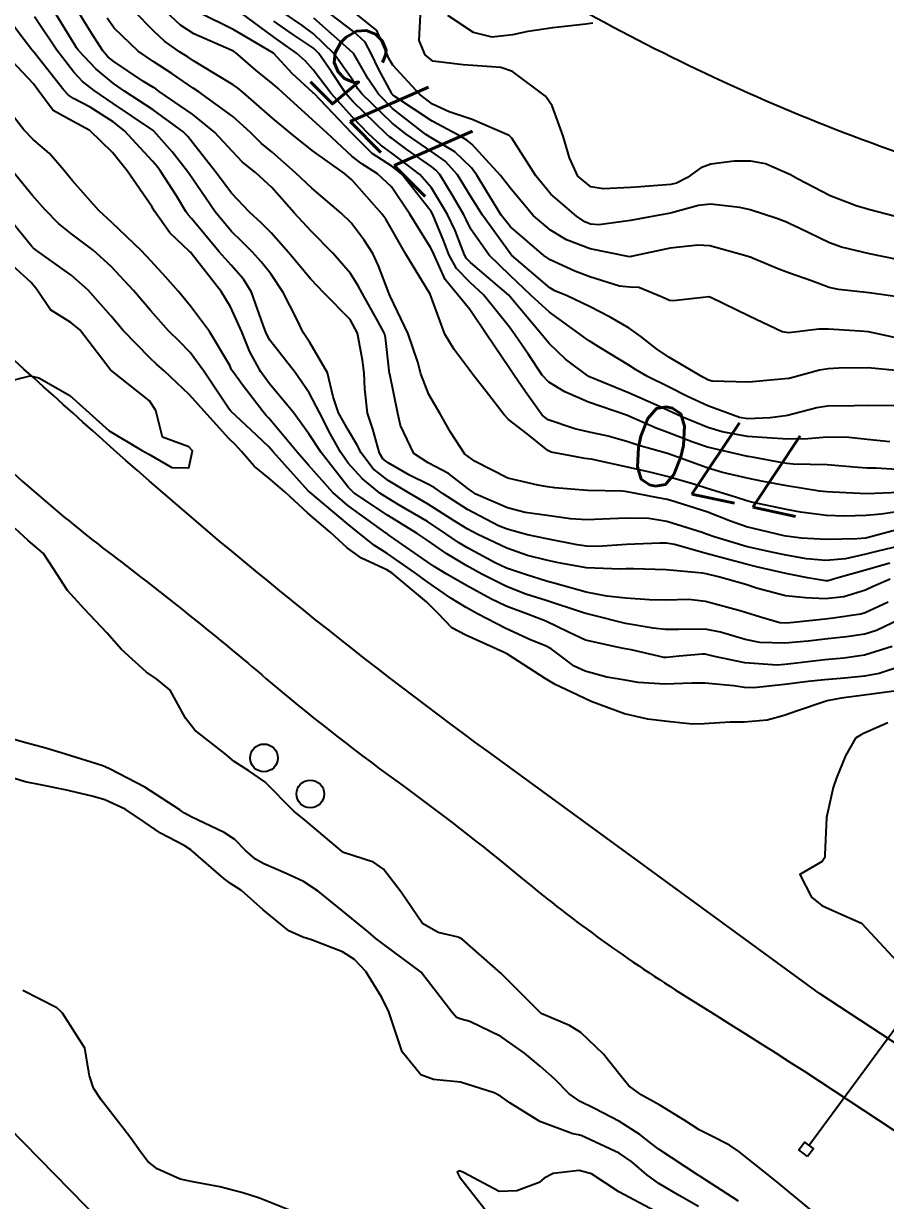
# Model space of a CAD drawing. Header units: metres. Extents: x 307586 to 320046, y 7427249 to 7434250.
# Drawn here: x 318424.7 to 318467.9, y 7430171.3 to 7430230.3 of the extents above; entities that cross this region are included whole.
import ezdxf
from ezdxf.enums import TextEntityAlignment as Align

# ---------------------------------------------------------------- set-up
doc = ezdxf.new("R2010")
doc.units = ezdxf.units.M
doc.header["$MEASUREMENT"] = 0
for name, color, linetype in [('Cotas', 45, 'Continuous'), ('Curvas de Nivel 1m', 11, 'Continuous'), ('Curvas de Nivel 5m', 15, 'Continuous'), ('Divisa', 42, 'FENCELINE2'), ('Linha Férrea', 20, 'Continuous'), ('Portico', 45, 'Continuous'), ('Postes', 20, 'Continuous'), ('Vias Primárias', 230, 'Continuous')]:
    doc.layers.add(name, color=color, linetype=linetype)
doc.styles.add('Style-STANDARD', font='STANDARD.shx')
doc.linetypes.add('FENCELINE2', pattern='A,0.25,-0.1,[132,ltypeshp.shx,S=0.1,R=0,X=-0.1,Y=0],-0.1,1', length=1.45)

msp = doc.modelspace()

# ---------------------------------------------------------------- linework, layer by layer
at = {"layer": 'Curvas de Nivel 1m', "flags": 128}
for points, elevation in [([(318468.033, 7430201.261), (318466.867, 7430200.714), (318466.651, 7430200.648), (318465.273, 7430200.454), (318464.862, 7430200.403), (318463.117, 7430200.221), (318462.86, 7430200.2), (318462.599, 7430200.222), (318461.632, 7430200.498), (318460.866, 7430200.742), (318460.536, 7430200.846), (318458.874, 7430201.284), (318458.03, 7430201.384), (318456.875, 7430201.358), (318456.059, 7430201.379), (318454.876, 7430201.462), (318453.912, 7430201.555), (318452.88, 7430201.759), (318451.325, 7430202.185), (318450.888, 7430202.317), (318449.843, 7430202.641), (318448.896, 7430202.967), (318448.321, 7430203.233), (318446.906, 7430203.995), (318446.485, 7430204.252), (318445.855, 7430204.686), (318444.922, 7430205.296), (318443.542, 7430206.106), (318442.939, 7430206.464), (318442.545, 7430206.726), (318441.66, 7430207.45), (318440.958, 7430208.222), (318440.582, 7430208.754), (318440.057, 7430209.674), (318439.518, 7430210.765), (318438.998, 7430211.753), (318438.296, 7430212.777), (318437.029, 7430214.39), (318436.882, 7430214.643), (318436.815, 7430214.793), (318436.692, 7430215.141), (318436.108, 7430216.804), (318435.706, 7430217.447), (318435.076, 7430218.146), (318434.476, 7430218.826), (318433.099, 7430220.49), (318432.936, 7430220.677), (318432.818, 7430220.844), (318432.344, 7430221.623), (318431.543, 7430222.864), (318431.366, 7430223.097), (318431.138, 7430223.368), (318429.733, 7430224.884), (318429.16, 7430225.338), (318428.008, 7430226.07), (318427.177, 7430226.515), (318426.926, 7430226.669), (318426.693, 7430226.925), (318425.201, 7430228.807), (318425.093, 7430228.941), (318424.71, 7430229.443), (318423.567, 7430230.957)], 764), ([(318468.112, 7430203.207), (318466.897, 7430202.856), (318465.459, 7430202.452), (318465.023, 7430202.326), (318464.891, 7430202.319), (318463.976, 7430202.469), (318462.895, 7430202.692), (318461.43, 7430203.034), (318460.899, 7430203.166), (318460.026, 7430203.395), (318458.905, 7430203.701), (318457.314, 7430204.14), (318456.91, 7430204.216), (318456.574, 7430204.22), (318454.909, 7430204.149), (318453.452, 7430204.051), (318452.908, 7430204.065), (318452.436, 7430204.135), (318450.911, 7430204.431), (318449.936, 7430204.64), (318448.917, 7430204.909), (318448.495, 7430205.078), (318446.931, 7430205.907), (318445.706, 7430206.689), (318445.258, 7430207.007), (318444.948, 7430207.179), (318444.033, 7430207.628), (318442.958, 7430208.238), (318442.686, 7430208.45), (318442.52, 7430208.727), (318442.179, 7430209.936), (318441.918, 7430210.736), (318441.785, 7430211.955), (318441.745, 7430212.739), (318441.677, 7430213.398), (318441.425, 7430214.744), (318441.043, 7430215.437), (318439.727, 7430216.763), (318439.07, 7430217.455), (318437.963, 7430218.781), (318437.093, 7430219.767), (318436.58, 7430220.28), (318435.996, 7430220.807), (318435.117, 7430221.753), (318434.296, 7430222.828), (318433.148, 7430224.311), (318432.908, 7430224.601), (318432.654, 7430224.847), (318431.169, 7430225.935), (318429.737, 7430226.884), (318429.187, 7430227.261), (318428.292, 7430228.002), (318427.427, 7430228.917), (318427.331, 7430229.045), (318427.206, 7430229.254), (318426.173, 7430230.931)], 766), ([(318468.91, 7430204.142), (318467.514, 7430203.817), (318466.905, 7430203.658), (318465.885, 7430203.428), (318464.902, 7430203.353), (318463.939, 7430203.433), (318462.904, 7430203.62), (318462.18, 7430203.765), (318460.908, 7430204.046), (318459.303, 7430204.526), (318458.915, 7430204.671), (318458.702, 7430204.747), (318456.924, 7430205.298), (318456.033, 7430205.457), (318454.926, 7430205.475), (318454.081, 7430205.433), (318452.925, 7430205.38), (318452.102, 7430205.435), (318450.927, 7430205.601), (318449.825, 7430205.745), (318448.933, 7430205.979), (318447.344, 7430206.666), (318446.946, 7430206.948), (318445.983, 7430207.715), (318444.958, 7430208.241), (318444.247, 7430208.707), (318443.578, 7430210.113), (318443.437, 7430210.715), (318443.037, 7430212.695), (318443.029, 7430212.72), (318443.014, 7430212.852), (318442.829, 7430214.521), (318442.766, 7430214.724), (318442.434, 7430215.337), (318441.646, 7430216.741), (318441.447, 7430217.124), (318441.073, 7430217.74), (318440.179, 7430218.759), (318439.094, 7430219.86), (318438.243, 7430220.779), (318437.122, 7430222.054), (318436.304, 7430222.802), (318435.651, 7430223.325), (318435.143, 7430223.85), (318434.247, 7430224.829), (318433.166, 7430225.704), (318431.481, 7430226.866), (318431.302, 7430226.986), (318431.185, 7430227.062), (318430.695, 7430227.367), (318429.198, 7430228.361), (318428.903, 7430228.598), (318428.649, 7430228.898), (318428.089, 7430229.784), (318427.385, 7430230.918)], 767), ([(318468.456, 7430204.879), (318466.913, 7430204.465), (318466.882, 7430204.461), (318466.475, 7430204.437), (318464.912, 7430204.402), (318463.687, 7430204.472), (318462.914, 7430204.563), (318462.814, 7430204.582), (318460.921, 7430205.04), (318460.128, 7430205.315), (318458.932, 7430205.778), (318457.126, 7430206.362), (318456.941, 7430206.41), (318456.136, 7430206.562), (318455.122, 7430206.755), (318454.945, 7430206.792), (318454.703, 7430206.825), (318452.945, 7430206.854), (318451.308, 7430206.986), (318450.947, 7430207.044), (318450.464, 7430207.118), (318448.951, 7430207.469), (318447.319, 7430208.307), (318446.962, 7430208.565), (318446.894, 7430208.603), (318446.793, 7430208.673), (318446.078, 7430209.788), (318445.555, 7430210.691), (318444.998, 7430211.676), (318444.598, 7430212.704), (318444.437, 7430213.287), (318443.954, 7430214.711), (318443.061, 7430216.597), (318443.009, 7430216.721), (318442.473, 7430218.125), (318442.179, 7430218.734), (318441.759, 7430219.409), (318441.098, 7430220.272), (318440.606, 7430220.755), (318439.122, 7430222.015), (318438.316, 7430222.778), (318437.143, 7430223.813), (318436.609, 7430224.259), (318436.049, 7430224.807), (318435.165, 7430225.609), (318433.464, 7430226.837), (318433.185, 7430227.029), (318432.104, 7430227.768), (318431.198, 7430228.35), (318430.428, 7430228.878), (318429.214, 7430230.035), (318428.859, 7430230.535)], 768), ([(318468.935, 7430205.852), (318467.678, 7430205.676), (318466.93, 7430205.594), (318465.814, 7430205.562), (318464.93, 7430205.607), (318463.634, 7430205.771), (318462.934, 7430205.899), (318461.176, 7430206.27), (318460.94, 7430206.336), (318460.367, 7430206.516), (318458.947, 7430206.962), (318458.328, 7430207.158), (318456.953, 7430207.552), (318456.144, 7430207.751), (318454.957, 7430208.033), (318453.137, 7430208.422), (318452.961, 7430208.441), (318452.819, 7430208.459), (318452.028, 7430208.614), (318451.121, 7430208.784), (318450.965, 7430208.862), (318449.917, 7430209.697), (318448.981, 7430210.419), (318448.77, 7430210.652), (318447.994, 7430211.664), (318447.2, 7430212.668), (318447.015, 7430212.918), (318446.263, 7430213.919), (318445.8, 7430214.688), (318445.063, 7430216.7), (318443.839, 7430218.712), (318443.096, 7430220.018), (318442.837, 7430220.461), (318442.638, 7430220.727), (318441.128, 7430222.432), (318440.761, 7430222.754), (318439.144, 7430223.905), (318438.04, 7430224.781), (318437.164, 7430225.525), (318435.679, 7430226.813), (318435.405, 7430227.038), (318435.187, 7430227.194), (318434.294, 7430227.727), (318433.199, 7430228.399), (318432.93, 7430228.574), (318432.49, 7430228.851), (318431.737, 7430229.39), (318431.213, 7430229.878), (318430.226, 7430230.88)], 769), ([(318468.958, 7430207.876), (318467.416, 7430207.967), (318466.958, 7430207.979), (318466.527, 7430208.005), (318464.96, 7430208.137), (318463.266, 7430208.171), (318462.96, 7430208.202), (318462.723, 7430208.246), (318461.307, 7430208.505), (318461.011, 7430208.557), (318460.963, 7430208.56), (318460.902, 7430208.572), (318458.968, 7430209.03), (318458.226, 7430209.282), (318456.975, 7430209.757), (318456.392, 7430209.973), (318455.031, 7430210.579), (318454.983, 7430210.603), (318454.95, 7430210.613), (318452.993, 7430211.28), (318451.822, 7430211.796), (318451.008, 7430212.279), (318450.68, 7430212.633), (318449.997, 7430213.666), (318449.324, 7430214.647), (318449.039, 7430215.04), (318447.742, 7430216.663), (318447.069, 7430217.29), (318446.374, 7430217.979), (318446.002, 7430218.686), (318445.754, 7430219.355), (318445.189, 7430220.699), (318445.105, 7430220.847), (318443.642, 7430222.715), (318443.137, 7430223.113), (318442.157, 7430223.749), (318441.153, 7430224.75), (318439.223, 7430226.77), (318439.183, 7430226.807), (318438.151, 7430227.739), (318437.203, 7430228.782), (318435.214, 7430229.958), (318433.432, 7430230.838)], 771), ([(318468.103, 7430209.288), (318466.973, 7430209.414), (318466.05, 7430209.52), (318464.974, 7430209.53), (318464, 7430209.443), (318462.972, 7430209.429), (318461.967, 7430209.489), (318460.974, 7430209.57), (318459.704, 7430209.794), (318458.978, 7430210.008), (318457.673, 7430210.543), (318456.988, 7430210.869), (318456.409, 7430211.141), (318455.001, 7430211.759), (318453.056, 7430212.556), (318453.013, 7430212.575), (318452.966, 7430212.601), (318451.852, 7430213.448), (318451.029, 7430214.225), (318450.687, 7430214.633), (318449.062, 7430216.589), (318449.005, 7430216.651), (318447.079, 7430218.288), (318446.891, 7430218.483), (318446.787, 7430218.674), (318446.31, 7430219.897), (318445.935, 7430220.688), (318445.123, 7430222.038), (318444.538, 7430222.706), (318443.143, 7430223.776), (318442.591, 7430224.172), (318441.976, 7430224.738), (318441.165, 7430225.574), (318440.106, 7430226.761), (318439.195, 7430227.941), (318438.813, 7430228.387), (318438.361, 7430228.783), (318437.681, 7430229.266), (318437.211, 7430229.592), (318435.544, 7430230.817)], 772), ([(318468.305, 7430211.105), (318466.993, 7430211.122), (318466.326, 7430211.107), (318464.992, 7430211.079), (318464.456, 7430211), (318462.985, 7430210.62), (318462.871, 7430210.595), (318462.106, 7430210.493), (318460.982, 7430210.448), (318460.568, 7430210.514), (318458.992, 7430211.107), (318457.964, 7430211.575), (318457.005, 7430212.046), (318455.956, 7430212.566), (318455.361, 7430212.919), (318455.019, 7430213.146), (318453.627, 7430213.994), (318453.03, 7430214.355), (318452.888, 7430214.459), (318452.684, 7430214.605), (318451.05, 7430215.789), (318450.124, 7430216.639), (318449.073, 7430217.63), (318448.024, 7430218.661), (318447.096, 7430219.956), (318446.867, 7430220.44), (318446.754, 7430220.675), (318446.212, 7430221.588), (318445.549, 7430222.694), (318445.353, 7430222.915), (318445.137, 7430223.075), (318443.9, 7430223.957), (318443.151, 7430224.501), (318443.023, 7430224.593), (318442.877, 7430224.724), (318441.177, 7430226.364), (318440.837, 7430226.753), (318440.11, 7430227.845), (318439.486, 7430228.767), (318439.206, 7430229.035), (318438.16, 7430229.733), (318437.219, 7430230.389)], 773), ([(318468.575, 7430212.856), (318467.019, 7430213.012), (318465.56, 7430212.994), (318465.018, 7430212.963), (318464.585, 7430212.896), (318463.069, 7430212.479), (318463.028, 7430212.465), (318461.219, 7430212.298), (318461.01, 7430212.288), (318459.196, 7430212.342), (318459.011, 7430212.391), (318458.733, 7430212.533), (318457.023, 7430213.547), (318456.418, 7430213.951), (318455.618, 7430214.571), (318455.039, 7430214.997), (318454.091, 7430215.546), (318453.055, 7430216.086), (318451.927, 7430216.617), (318451.308, 7430216.869), (318451.067, 7430217.011), (318449.144, 7430218.649), (318449.084, 7430218.722), (318447.688, 7430220.664), (318447.116, 7430221.56), (318446.429, 7430222.681), (318445.816, 7430223.366), (318445.144, 7430223.835), (318443.853, 7430224.713), (318443.161, 7430225.275), (318441.635, 7430226.743), (318441.437, 7430226.998), (318441.19, 7430227.425), (318440.237, 7430228.76), (318439.213, 7430229.752), (318438.624, 7430230.186), (318437.745, 7430230.792)], 774), ([(318468.978, 7430216.496), (318467.066, 7430216.77), (318465.542, 7430216.927), (318465.069, 7430217.034), (318464.175, 7430217.366), (318463.076, 7430217.756), (318462.543, 7430217.954), (318461.218, 7430218.508), (318461.119, 7430218.546), (318461.083, 7430218.561), (318461.006, 7430218.589), (318459.089, 7430219.121), (318458.475, 7430219.15), (318457.088, 7430219.01), (318455.139, 7430218.579), (318455.083, 7430218.572), (318454.975, 7430218.581), (318453.087, 7430218.977), (318451.899, 7430219.426), (318451.096, 7430219.909), (318450.218, 7430220.639), (318449.123, 7430221.963), (318448.588, 7430222.655), (318447.148, 7430224.225), (318446.902, 7430224.426), (318446.452, 7430224.681), (318445.163, 7430225.377), (318443.284, 7430226.616), (318443.183, 7430226.694), (318443.159, 7430226.72), (318442.465, 7430228), (318442.125, 7430228.736), (318441.803, 7430229.335), (318441.214, 7430229.87), (318440.037, 7430230.762)], 776), ([(318468.568, 7430218.415), (318467.086, 7430218.727), (318465.694, 7430219.056), (318465.091, 7430219.268), (318463.57, 7430220.004), (318463.1, 7430220.228), (318462.924, 7430220.305), (318462.448, 7430220.49), (318461.109, 7430220.934), (318460.588, 7430221.038), (318459.113, 7430221.205), (318458.511, 7430221.137), (318457.106, 7430220.767), (318456.926, 7430220.732), (318456.01, 7430220.566), (318455.101, 7430220.393), (318453.523, 7430220.172), (318453.099, 7430220.216), (318452.822, 7430220.326), (318452.393, 7430220.611), (318451.119, 7430221.72), (318450.356, 7430222.638), (318449.152, 7430224.527), (318449.025, 7430224.651), (318447.165, 7430225.457), (318446.021, 7430225.836), (318445.176, 7430226.23), (318444.537, 7430226.706), (318443.198, 7430228.187), (318442.987, 7430228.51), (318442.907, 7430228.724), (318442.393, 7430229.91), (318441.346, 7430230.748)], 777), ([(318469.103, 7430220.41), (318467.11, 7430220.935), (318466.421, 7430221.133), (318465.12, 7430221.622), (318463.485, 7430222.476), (318463.135, 7430222.681), (318461.871, 7430223.23), (318461.141, 7430223.361), (318460.3, 7430223.36), (318459.14, 7430223.22), (318458.634, 7430223.039), (318457.957, 7430222.542), (318457.41, 7430222.266), (318457.128, 7430222.202), (318455.616, 7430222.082), (318455.125, 7430222.047), (318453.744, 7430221.973), (318453.125, 7430222.076), (318452.466, 7430222.61), (318452.054, 7430223.529), (318451.738, 7430224.621), (318451.176, 7430226.137), (318450.849, 7430226.633), (318449.195, 7430227.865), (318448.604, 7430228.063), (318447.198, 7430228.171), (318446.708, 7430228.195), (318445.2, 7430228.378), (318444.815, 7430228.704), (318444.506, 7430229.411), (318444.582, 7430230.706)], 778), ([(318445.937, 7430230.693), (318447.214, 7430229.831), (318448.149, 7430229.603), (318449.214, 7430229.723), (318449.98, 7430229.878), (318451.217, 7430230.065), (318452.873, 7430230.259), (318453.22, 7430230.297)], 778), ([(318468.63, 7430200.412), (318467.444, 7430199.838), (318466.855, 7430199.653), (318465.932, 7430199.523), (318464.852, 7430199.402), (318464.019, 7430199.301), (318462.85, 7430199.201), (318461.592, 7430199.24), (318460.852, 7430199.391), (318459.617, 7430199.761), (318458.857, 7430199.897), (318457.512, 7430199.888), (318456.856, 7430199.883), (318456.244, 7430199.946), (318454.859, 7430200.19), (318453.2, 7430200.597), (318452.864, 7430200.688), (318452.742, 7430200.724), (318450.874, 7430201.345), (318449.854, 7430201.665), (318448.884, 7430202.037), (318447.652, 7430202.662), (318446.897, 7430203.078), (318445.891, 7430203.673), (318444.91, 7430204.359), (318444.403, 7430204.705), (318442.926, 7430205.617), (318441.241, 7430206.746), (318441.078, 7430206.881), (318440.946, 7430207.02), (318439.601, 7430208.764), (318438.972, 7430209.698), (318438.198, 7430210.778), (318437.004, 7430212.21), (318436.569, 7430212.797), (318436.028, 7430213.81), (318435.615, 7430214.811), (318435.052, 7430216.066), (318434.576, 7430216.825), (318433.082, 7430218.754), (318433.045, 7430218.803), (318432.999, 7430218.841), (318432.002, 7430219.767), (318431.237, 7430220.868), (318431.106, 7430221.089), (318429.867, 7430222.883), (318429.142, 7430223.798), (318428.005, 7430224.901), (318427.16, 7430225.361), (318426.151, 7430225.914), (318425.389, 7430226.938), (318425.177, 7430227.243), (318423.571, 7430228.956)], 763), ([(318468.234, 7430199.031), (318466.845, 7430198.595), (318465.81, 7430198.446), (318464.842, 7430198.368), (318463.148, 7430198.169), (318462.839, 7430198.13), (318462.456, 7430198.103), (318460.84, 7430198.21), (318459.315, 7430198.525), (318458.844, 7430198.643), (318458.724, 7430198.652), (318457.542, 7430198.543), (318456.906, 7430198.485), (318456.842, 7430198.483), (318456.781, 7430198.489), (318456.516, 7430198.555), (318455.133, 7430198.863), (318454.846, 7430198.925), (318454.434, 7430198.997), (318452.85, 7430199.35), (318451.99, 7430199.748), (318450.86, 7430200.307), (318449.986, 7430200.639), (318448.869, 7430201.061), (318448.109, 7430201.423), (318446.884, 7430202.096), (318445.869, 7430202.685), (318445.255, 7430203.053), (318444.899, 7430203.289), (318443.04, 7430204.59), (318442.912, 7430204.678), (318442.888, 7430204.696), (318442.849, 7430204.721), (318440.933, 7430206.099), (318440.182, 7430206.758), (318438.956, 7430208.122), (318438.401, 7430208.776), (318436.98, 7430210.483), (318436.829, 7430210.64), (318436.688, 7430210.794), (318435.641, 7430212.173), (318435.161, 7430212.818), (318435.107, 7430212.912), (318435.016, 7430213.12), (318433.996, 7430214.83), (318433.052, 7430216.101), (318432.42, 7430216.85), (318431.785, 7430217.575), (318431.078, 7430218.357), (318430.582, 7430218.875), (318429.097, 7430220.289), (318428.457, 7430220.896), (318427.125, 7430222.374), (318426.697, 7430222.917), (318425.97, 7430223.757), (318425.148, 7430224.46), (318424.689, 7430224.945), (318423.172, 7430226.873)], 762), ([(318468.84, 7430198.092), (318467.576, 7430197.682), (318466.834, 7430197.543), (318465.839, 7430197.451), (318464.832, 7430197.368), (318464.021, 7430197.279), (318462.829, 7430197.13), (318461.284, 7430196.96), (318460.828, 7430196.972), (318460.287, 7430197.057), (318458.83, 7430197.2), (318458.178, 7430197.188), (318456.829, 7430197.146), (318455.496, 7430197.237), (318454.831, 7430197.339), (318453.916, 7430197.505), (318452.835, 7430197.795), (318452.283, 7430198.054), (318451.533, 7430198.62), (318451.135, 7430198.915), (318450.847, 7430199.061), (318450.131, 7430199.356), (318448.856, 7430199.93), (318447.441, 7430200.664), (318446.868, 7430200.984), (318446.103, 7430201.453), (318444.887, 7430202.287), (318444.329, 7430202.706), (318442.903, 7430203.703), (318442.275, 7430204.098), (318441.448, 7430204.742), (318440.919, 7430205.182), (318439.023, 7430206.769), (318438.944, 7430206.847), (318437.198, 7430208.788), (318436.965, 7430209.038), (318436.064, 7430209.894), (318435.081, 7430210.819), (318434.985, 7430210.931), (318433.721, 7430212.833), (318433.022, 7430213.773), (318432.501, 7430214.321), (318431.95, 7430214.856), (318431.048, 7430215.863), (318430.18, 7430216.879), (318429.075, 7430218.089), (318428.17, 7430218.899), (318427.091, 7430219.715), (318426.426, 7430220.25), (318425.758, 7430220.93), (318425.114, 7430221.662), (318424.057, 7430222.951)], 761), ([(318423.688, 7430212.268), (318425.008, 7430212.597), (318425.444, 7430212.496), (318426.994, 7430211.625), (318427.8, 7430210.902), (318428.973, 7430209.853), (318430.586, 7430208.874), (318430.961, 7430208.678), (318432.106, 7430208.004), (318432.954, 7430207.99), (318433.151, 7430208.838), (318432.965, 7430209.042), (318431.633, 7430209.524), (318431.3, 7430210.865), (318430.99, 7430211.358), (318429.046, 7430212.89), (318429.013, 7430212.923), (318427.49, 7430214.905), (318427.037, 7430215.283), (318426.025, 7430215.908), (318425.339, 7430216.936), (318425.058, 7430217.279), (318423.199, 7430218.959)], 759), ([(318464.273, 7430170.696), (318462.528, 7430172.136), (318462.088, 7430172.484), (318460.545, 7430173.715), (318460.076, 7430174.035), (318459.117, 7430174.522), (318458.557, 7430174.802), (318457.823, 7430175.278), (318456.575, 7430176.047), (318455.633, 7430176.564), (318455.02, 7430177.006), (318454.593, 7430177.547), (318453.751, 7430178.589), (318452.614, 7430179.675), (318452.048, 7430180.039), (318450.623, 7430180.63), (318448.652, 7430182.607), (318448.605, 7430182.65), (318446.67, 7430184.364), (318446.459, 7430184.461), (318445.459, 7430184.688), (318444.68, 7430185.147), (318443.606, 7430186.711), (318442.714, 7430187.878), (318442.216, 7430188.226), (318440.722, 7430188.706), (318440.647, 7430188.751), (318438.739, 7430190.355), (318438.221, 7430190.775), (318436.765, 7430192.253), (318435.971, 7430192.802), (318435.227, 7430193.263), (318434.781, 7430193.645), (318433.267, 7430194.835), (318432.802, 7430195.44), (318432.03, 7430196.852), (318431.362, 7430197.396), (318430.832, 7430197.748), (318429.59, 7430198.883), (318428.851, 7430199.715), (318427.737, 7430200.901), (318426.877, 7430201.846), (318426.184, 7430202.921), (318425.666, 7430203.694), (318424.907, 7430204.35), (318424.251, 7430204.947)], 759), ([(318468.015, 7430195.208), (318466.796, 7430194.665), (318466.635, 7430194.593), (318466.388, 7430194.436), (318465.892, 7430193.551), (318465.435, 7430192.45), (318465.26, 7430191.958), (318464.931, 7430190.457), (318464.849, 7430188.583), (318464.843, 7430188.458), (318464.721, 7430188.252), (318463.589, 7430187.596), (318464.185, 7430186.465), (318464.697, 7430186.046), (318465.408, 7430185.733), (318466.684, 7430185.164), (318467.379, 7430184.423), (318468.659, 7430183.033)], 759), ([(318460.514, 7430171.224), (318458.579, 7430172.483), (318458.533, 7430172.512), (318458.502, 7430172.53), (318456.546, 7430173.808), (318456.124, 7430174.131), (318455.572, 7430174.565), (318454.562, 7430175.216), (318453.299, 7430175.865), (318452.577, 7430176.215), (318452.025, 7430176.608), (318451.306, 7430177.335), (318450.596, 7430177.97), (318449.799, 7430178.638), (318448.611, 7430179.478), (318447.043, 7430180.241), (318446.62, 7430180.349), (318446.384, 7430180.437), (318446.164, 7430180.677), (318444.652, 7430182.66), (318444.611, 7430182.7), (318442.667, 7430184.142), (318442.343, 7430184.398), (318441.949, 7430184.731), (318440.688, 7430185.771), (318439.441, 7430186.763), (318438.708, 7430187.259), (318437.839, 7430187.652), (318436.716, 7430188.139), (318436.297, 7430188.374), (318435.8, 7430188.804), (318435.267, 7430189.351), (318434.732, 7430189.702), (318433.076, 7430190.5), (318432.741, 7430190.685), (318432.645, 7430190.745), (318432.507, 7430190.844), (318430.759, 7430191.974), (318429.015, 7430192.888), (318428.774, 7430193.005), (318428.593, 7430193.074), (318426.78, 7430193.629), (318425.791, 7430193.933), (318424.786, 7430194.212), (318423.066, 7430194.682)], 758), ([(318458.509, 7430170.959), (318457.552, 7430171.505), (318456.526, 7430172.109), (318455.914, 7430172.559), (318455.167, 7430173.199), (318454.543, 7430173.625), (318452.637, 7430174.515), (318452.552, 7430174.539), (318452.5, 7430174.548), (318452.211, 7430174.605), (318450.562, 7430175.225), (318449.062, 7430176.159), (318448.58, 7430176.486), (318448.273, 7430176.653), (318446.588, 7430177.198), (318445.228, 7430177.329), (318444.592, 7430177.561), (318443.661, 7430178.709), (318443.166, 7430180.166), (318442.991, 7430180.716), (318442.634, 7430181.439), (318441.832, 7430182.732), (318441.26, 7430183.342), (318440.663, 7430183.729), (318439.105, 7430184.33), (318438.67, 7430184.465), (318437.973, 7430184.777), (318436.688, 7430185.824), (318435.601, 7430186.807), (318435.049, 7430187.158), (318434.709, 7430187.395), (318433.061, 7430188.837), (318432.725, 7430189.051), (318431.547, 7430189.674), (318430.737, 7430190.235), (318429.763, 7430190.88), (318428.75, 7430191.344), (318428.115, 7430191.534), (318426.757, 7430191.856), (318425.611, 7430192.076), (318424.762, 7430192.242), (318422.91, 7430192.82)], 757), ([(318438.01, 7430170.775), (318436.512, 7430171.381), (318435.672, 7430171.647), (318434.52, 7430171.942), (318433.158, 7430172.199), (318432.525, 7430172.333), (318431.366, 7430172.852), (318430.9, 7430173.22), (318430.541, 7430173.693), (318430.054, 7430174.381), (318429.672, 7430174.879), (318428.567, 7430176.303), (318428.187, 7430176.894), (318427.974, 7430177.504), (318427.754, 7430178.898), (318426.62, 7430180.651), (318426.492, 7430180.783), (318426.34, 7430180.914), (318424.636, 7430181.795)], 756), ([(318456.34, 7430170.718), (318454.52, 7430171.699), (318453.158, 7430172.594), (318452.535, 7430172.763), (318451.23, 7430172.613), (318450.77, 7430172.377), (318450.526, 7430172.156), (318449.405, 7430171.751), (318448.519, 7430171.707), (318446.738, 7430172.668), (318446.534, 7430172.741), (318446.408, 7430172.672), (318446.53, 7430172.45), (318447.93, 7430170.656)], 756)]:
    msp.add_lwpolyline(points, dxfattribs=dict(at, elevation=elevation))
at = {"layer": 'Curvas de Nivel 5m', "flags": 128}
for points, elevation in [([(318468.134, 7430202.418), (318467.277, 7430202.036), (318466.884, 7430201.866), (318465.803, 7430201.522), (318464.877, 7430201.43), (318463.879, 7430201.469), (318462.879, 7430201.57), (318461.426, 7430201.961), (318460.887, 7430202.138), (318459.521, 7430202.524), (318458.894, 7430202.676), (318458.715, 7430202.711), (318456.896, 7430202.873), (318455.255, 7430202.933), (318454.896, 7430202.923), (318454.571, 7430202.908), (318452.897, 7430202.97), (318451.504, 7430203.226), (318450.9, 7430203.364), (318449.947, 7430203.595), (318448.906, 7430203.961), (318447.419, 7430204.665), (318446.917, 7430204.939), (318446.267, 7430205.336), (318444.935, 7430206.181), (318444.044, 7430206.709), (318442.949, 7430207.365), (318442.188, 7430207.964), (318441.609, 7430208.74), (318441.389, 7430209.165), (318440.974, 7430209.857), (318440.469, 7430210.755), (318440.198, 7430211.555), (318439.912, 7430212.761), (318439.028, 7430214.276), (318438.699, 7430214.773), (318438.371, 7430215.449), (318437.695, 7430216.784), (318437.072, 7430217.712), (318436.595, 7430218.314), (318436.151, 7430218.804), (318435.611, 7430219.335), (318435.093, 7430219.848), (318434.285, 7430220.828), (318433.128, 7430222.513), (318432.902, 7430222.843), (318432.122, 7430223.835), (318431.213, 7430224.869), (318431.154, 7430224.921), (318431.013, 7430225.014), (318429.173, 7430226.255), (318428.212, 7430226.905), (318427.634, 7430227.36), (318427.192, 7430227.823), (318426.335, 7430228.929), (318425.22, 7430230.611)], 765), ([(318468.602, 7430206.758), (318466.946, 7430206.691), (318465.254, 7430206.764), (318464.946, 7430206.786), (318464.59, 7430206.82), (318462.949, 7430207.089), (318461.763, 7430207.31), (318460.953, 7430207.469), (318459.725, 7430207.753), (318458.957, 7430207.984), (318457.435, 7430208.545), (318456.964, 7430208.704), (318455.516, 7430209.119), (318454.97, 7430209.292), (318453.986, 7430209.577), (318452.975, 7430209.797), (318452.315, 7430209.948), (318450.981, 7430210.395), (318450.681, 7430210.633), (318449.841, 7430211.801), (318449.26, 7430212.648), (318449.016, 7430213.004), (318447.896, 7430214.661), (318447.052, 7430215.934), (318446.425, 7430216.68), (318445.817, 7430217.435), (318445.241, 7430218.698), (318445.198, 7430218.813), (318445.086, 7430219.044), (318444.038, 7430220.711), (318443.123, 7430222.073), (318442.413, 7430222.731), (318441.636, 7430223.241), (318441.142, 7430223.619), (318439.901, 7430224.763), (318439.163, 7430225.441), (318437.672, 7430226.785), (318437.418, 7430227.02), (318437.187, 7430227.229), (318436.322, 7430227.937), (318435.298, 7430228.819), (318435.204, 7430228.883), (318435.085, 7430228.94), (318433.212, 7430229.744), (318432.545, 7430230.179), (318431.825, 7430230.861)], 770), ([(318468.873, 7430214.412), (318467.039, 7430214.805), (318466.624, 7430214.851), (318465.04, 7430214.948), (318464.554, 7430214.951), (318463.037, 7430214.761), (318462.71, 7430214.813), (318461.049, 7430215.599), (318459.132, 7430216.529), (318459.063, 7430216.555), (318459.033, 7430216.56), (318458.746, 7430216.533), (318457.242, 7430216.366), (318457.06, 7430216.385), (318456.702, 7430216.555), (318455.52, 7430217.025), (318455.068, 7430217.042), (318454.548, 7430217.105), (318453.073, 7430217.57), (318452.314, 7430217.85), (318451.081, 7430218.418), (318450.759, 7430218.633), (318449.097, 7430220.078), (318448.622, 7430220.655), (318447.843, 7430221.942), (318447.401, 7430222.667), (318447.137, 7430223.029), (318446.295, 7430223.833), (318445.151, 7430224.512), (318444.84, 7430224.703), (318443.172, 7430226.013), (318442.466, 7430226.731), (318441.947, 7430227.495), (318441.231, 7430228.75), (318441.22, 7430228.766), (318441.203, 7430228.783), (318440.994, 7430228.963), (318439.221, 7430230.529)], 775), ([(318468.436, 7430196.805), (318466.824, 7430196.588), (318465.669, 7430196.447), (318464.966, 7430196.313), (318464.82, 7430196.268), (318463.476, 7430195.81), (318462.809, 7430195.577), (318461.955, 7430195.343), (318460.804, 7430195.24), (318460.085, 7430195.236), (318458.802, 7430195.158), (318458.19, 7430195.148), (318456.804, 7430195.287), (318455.975, 7430195.393), (318454.809, 7430195.652), (318453.136, 7430196.278), (318452.82, 7430196.429), (318452.439, 7430196.606), (318451.336, 7430197.131), (318450.831, 7430197.433), (318448.942, 7430198.649), (318448.843, 7430198.701), (318448.741, 7430198.754), (318446.852, 7430199.607), (318446.153, 7430199.978), (318445.471, 7430200.691), (318444.871, 7430201.271), (318443.148, 7430202.717), (318442.894, 7430202.875), (318441.616, 7430203.455), (318440.905, 7430203.974), (318440.048, 7430204.759), (318438.927, 7430205.721), (318437.771, 7430206.782), (318436.95, 7430207.498), (318436.233, 7430208.078), (318435.603, 7430208.81), (318435.299, 7430209.148), (318434.969, 7430209.469), (318433.722, 7430210.833), (318432.995, 7430211.656), (318431.729, 7430212.859), (318431.343, 7430213.192), (318431.019, 7430213.496), (318429.676, 7430214.884), (318429.044, 7430215.608), (318427.907, 7430216.902), (318427.064, 7430217.648), (318425.264, 7430218.937), (318425.163, 7430219.018), (318425.084, 7430219.096), (318423.572, 7430220.955)], 760)]:
    msp.add_lwpolyline(points, dxfattribs=dict(at, elevation=elevation))
at = {"layer": 'Divisa'}
msp.add_lwpolyline([(318603.391, 7430066.312), (318589.336, 7430091.976), (318549.488, 7430116.639), (318545.407, 7430109.485), (318543.923, 7430106.884), (318523.114, 7430118.874), (318497.671, 7430132.991), (318461.705, 7430152.695), (318439.094, 7430163.042), (318434.003, 7430164.636), (318378.176, 7430221.641), (318375.392, 7430240.501), (318373.883, 7430245.723), (318371.247, 7430249.234), (318368.89, 7430253.051), (318366.424, 7430256.831), (318354.296, 7430270.915), (318346.033, 7430280.53), (318329.671, 7430276.808)], dxfattribs=at)
at = {"layer": 'Linha Férrea'}
for points in [[(318640.622, 7430072.918), (318614.679, 7430088.646), (318605.865, 7430094.201), (318603.102, 7430095.895), (318577.6, 7430111.503), (318550.539, 7430127.977), (318532.695, 7430138.88), (318515.834, 7430149.121), (318494.732, 7430161.862), (318464.575, 7430181.632), (318447.983, 7430193.752, -0.024716), (318428.644, 7430209.401, -0.002406), (318412.879, 7430223.64, -0.025565), (318404.483, 7430232.121, 0.007026), (318388.672, 7430249.325, -0.002805), (318379.069, 7430261.046, -0.016092), (318368.721, 7430274.697, -0.017872), (318353.465, 7430297.948, -0.020499), (318332.533, 7430335.907, -0.003286)], [(318397.776, 7430233.105, 0.017657), (318400.859, 7430229.94), (318410.511, 7430220.401, 0.014977), (318417.082, 7430214.284, -0.012716), (318421.898, 7430209.843, 0.03045), (318429.372, 7430203.423, -0.014071), (318436.845, 7430197.419, 0.019382), (318443.346, 7430192.308, -0.015984), (318449.698, 7430187.384, 0.033806), (318457.883, 7430181.493, -0.01702), (318481.313, 7430165.796, 0.027658), (318497.952, 7430155.154), (318524.462, 7430138.998), (318543.832, 7430127.435), (318557.52, 7430118.951), (318572.952, 7430109.569), (318603.765, 7430090.868), (318612.607, 7430085.295), (318638.575, 7430069.552)]]:
    msp.add_lwpolyline(points, format="xyb", dxfattribs=at)
at = {"layer": 'Portico'}
msp.add_lwpolyline([(318464.049, 7430174.02), (318470.551, 7430182.837)], dxfattribs=at)
msp.add_lwpolyline([(318463.989, 7430173.466), (318463.54, 7430173.794), (318463.825, 7430174.184), (318464.274, 7430173.856)], close=True, dxfattribs=at)
at = {"layer": 'Postes'}
for centre in [(318436.727, 7430193.45), (318439.049, 7430191.643)]:
    msp.add_circle(centre, 0.694, dxfattribs=at)
at = {"layer": 'Vias Primárias', "elevation": 790.959}
msp.add_lwpolyline([(318452.974, 7430230.786, 0.036327), (318466.688, 7430224.471, 0.016498), (318471.258, 7430222.927, 0.072514), (318477.907, 7430221.934, 0.016925), (318490.826, 7430222.328, 0.021484), (318510.859, 7430224.485, 0.01735), (318524.25, 7430226.99, -0.026264), (318536.776, 7430229.103, 0.013792), (318551.55, 7430231.218)], format="xyb", dxfattribs=at)
msp.add_lwpolyline([(318452.974, 7430230.786, 0.036327), (318466.688, 7430224.471, 0.016498), (318471.258, 7430222.927, 0.072514), (318477.907, 7430221.934, 0.016925), (318490.826, 7430222.328, 0.021484), (318510.859, 7430224.485, 0.01735), (318524.25, 7430226.99, -0.026264), (318536.776, 7430229.103, 0.013792), (318551.55, 7430231.218)], format="xyb", dxfattribs=at)

# ---------------------------------------------------------------- texts
at = {"layer": 'Cotas', "style": 'Style-STANDARD'}
for s, rotation, p in [('775', 135.04038, (318443.233, 7430225.997, 775)), ('770', 167.76083, (318459.682, 7430208.399, 770))]:
    msp.add_text(s, height=4, rotation=rotation, dxfattribs=at).set_placement(p, align=Align.MIDDLE_CENTER)

doc.saveas('drawing.dxf')
